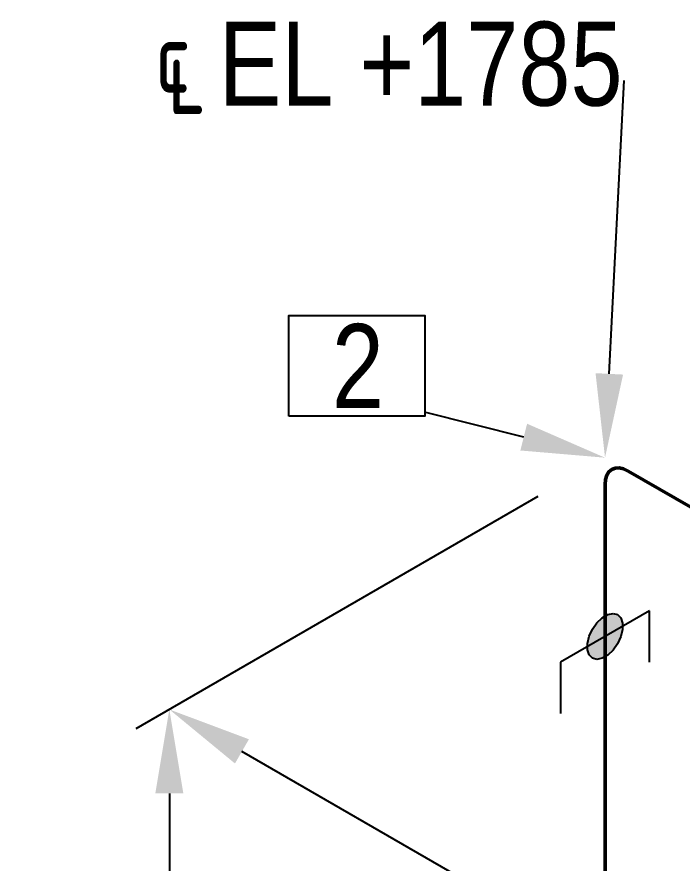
# Model space of a CAD drawing. Header units: millimetres. Extents: x 0 to 594, y 0 to 420.
# Drawn here: x 118.89 to 138.72, y 215.69 to 240.89 of the extents above; entities that cross this region are included whole.
import ezdxf
from ezdxf import colors
from ezdxf.entities.mleader import LeaderData, LeaderLine
from ezdxf.enums import TextEntityAlignment as Align
from ezdxf.math import Vec2, Vec3

# ---------------------------------------------------------------- set-up
doc = ezdxf.new("R2010")
doc.units = ezdxf.units.MM
doc.header["$LTSCALE"] = 0.25
for name, color, linetype in [('용접', 1, 'Continuous'), ('주석', 7, 'Continuous'), ('치수', 1, 'Continuous')]:
    doc.layers.add(name, color=color, linetype=linetype)
doc.layers.add('파이프 작은 보어', color=30, linetype='Continuous', lineweight=50)
doc.styles.add('AdskIsoAnnotation', font='arial.ttf', dxfattribs={"width": 0.8, "height": 1})
doc.styles.add('AdskIsoMetric', font='arial.ttf', dxfattribs={"width": 0.8, "height": 2.5})
doc.styles.add('AdskIsoMetric-30', font='arial.ttf', dxfattribs={"width": 0.8, "height": 2.5})
doc.styles.add('AdskIsoMetric30', font='arial.ttf', dxfattribs={"width": 0.8, "oblique": 30, "height": 2.5})
doc.styles.get("Standard").update_dxf_attribs({"font": 'arial.ttf'})
doc.dimstyles.new('AdskIsoMetric', dxfattribs={"dimtxt": 2.5, "dimasz": 2.5, "dimexe": 1, "dimexo": 2, "dimgap": 0.8, "dimtad": 1, "dimdec": 0, "dimrnd": 1, "dimzin": 0, "dimdsep": 46, "dimtxsty": 'AdskIsoMetric', "dimcen": 0, "dimclrt": 7, "dimadec": 0, "dimazin": 0, "dimtfac": 1, "dimtdec": 0, "dimtmove": 1, "dimatfit": 3, "dimfxl": 0, "dimfrac": 2, "dimtolj": 1, "dimtzin": 0, "dimarcsym": 0})

# ---------------------------------------------------------------- blocks, each defined once
blk = doc.blocks.new('*D81')
at = {"layer": 'Defpoints', "color": 0}
for p in [(136.425, 227.763), (136.425, 179.453), (123.435, 171.953)]:
    blk.add_point(p, dxfattribs=at)
at = {"layer": '치수', "color": 0, "lineweight": -2}
for p, q in [((134.425, 226.609), (122.435, 219.686)), ((123.435, 217.763), (123.435, 174.453)), ((134.425, 178.298), (122.435, 171.376))]:
    blk.add_line(p, q, dxfattribs=at)
at = {"layer": '치수', "color": 0}
for points in [[(123.018, 217.763), (123.852, 217.763), (123.435, 220.263)], [(123.018, 174.453), (123.852, 174.453), (123.435, 171.953)]]:
    blk.add_solid(points, dxfattribs=at)
at = {"layer": '치수', "color": 7, "insert": (121.169, 194.8), "char_height": 2.5, "attachment_point": 5, "rotation": 90, "style": 'AdskIsoMetric-30'}
blk.add_mtext('\\A1;1454', dxfattribs=at)
blk = doc.blocks.new('*D82')
at = {"layer": 'Defpoints', "color": 0}
for p in [(136.425, 227.763), (123.435, 220.263), (157.344, 215.686)]:
    blk.add_point(p, dxfattribs=at)
at = {"layer": '치수', "color": 0, "lineweight": -2}
for p, q in [((134.425, 226.609), (122.435, 219.686)), ((142.189, 209.436), (125.6, 219.013)), ((155.344, 214.531), (143.354, 207.609))]:
    blk.add_line(p, q, dxfattribs=at)
at = {"layer": '치수', "color": 0}
for points in [[(125.808, 219.374), (125.392, 218.653), (123.435, 220.263)], [(142.397, 209.797), (141.981, 209.075), (144.354, 208.186)]]:
    blk.add_solid(points, dxfattribs=at)
at = {"layer": '치수', "color": 7, "insert": (141, 212.739), "char_height": 2.5, "attachment_point": 5, "rotation": 330, "style": 'AdskIsoMetric30'}
blk.add_mtext('\\A1;4612', dxfattribs=at)
blk = doc.blocks.new('엘보우-8-Iso2DSkew90')
at = {"color": 0, "linetype": 'ByBlock', "lineweight": -2, "extrusion": (-0.707107, -0.408248, 0.57735)}
for p, q in [((5.303, -3.062), (0.691, -0.399)), ((0, -0.798), (0, -6.124))]:
    blk.add_line(p, q, dxfattribs=at)
at = {"linetype": 'ByBlock'}
blk.add_ellipse((0.691, -1.197), major_axis=(-0.489, 0.846), ratio=0.57735, start_param=-0.785398, end_param=0.785398, dxfattribs=at)
blk = doc.blocks.new('티-1-Iso2DSkew90')
at = {"color": 0, "linetype": 'ByBlock', "lineweight": -2, "extrusion": (0, 0.816497, 0.57735)}
for p, q in [((0, 0), (-5.303, 3.062)), ((0, 0), (4.612, 2.663)), ((-4.612, -2.663), (0, 0))]:
    blk.add_line(p, q, dxfattribs=at)
blk = doc.blocks.new('SocketWeld-1-IsoRight')
blk.add_hatch(color=256).paths.add_polyline_path([(0.0055, 0.0371), (0.0057, 0.0369), (0.006, 0.0367), (0.0062, 0.0365), (0.0064, 0.0363), (0.0066, 0.0361), (0.0068, 0.0359), (0.007, 0.0357), (0.0072, 0.0355), (0.0075, 0.0353), (0.0077, 0.0351), (0.0079, 0.0349), (0.0081, 0.0347), (0.0083, 0.0345), (0.0085, 0.0343), (0.0088, 0.0341), (0.009, 0.0339), (0.0092, 0.0337), (0.0094, 0.0334), (0.0096, 0.0332), (0.0098, 0.033), (0.01, 0.0328), (0.0103, 0.0326), (0.0105, 0.0324), (0.0107, 0.0322), (0.0109, 0.032), (0.0111, 0.0318), (0.0113, 0.0316), (0.0115, 0.0314), (0.0118, 0.0312), (0.012, 0.031), (0.0122, 0.0308), (0.0124, 0.0306), (0.0126, 0.0304), (0.0128, 0.0302), (0.013, 0.03), (0.0133, 0.0298), (0.0135, 0.0296), (0.0137, 0.0294), (0.0139, 0.0292), (0.0141, 0.0289), (0.0143, 0.0287), (0.0145, 0.0285), (0.0148, 0.0283), (0.015, 0.0281), (0.0152, 0.0279), (0.0154, 0.0277), (0.0156, 0.0275), (0.0158, 0.0273), (0.0161, 0.0271), (0.0161, 0.0271), (0.0162, 0.0268), (0.0164, 0.0266), (0.0166, 0.0263), (0.0168, 0.0261), (0.017, 0.0258), (0.0171, 0.0256), (0.0173, 0.0253), (0.0175, 0.025), (0.0177, 0.0248), (0.0179, 0.0245), (0.0181, 0.0243), (0.0182, 0.024), (0.0184, 0.0237), (0.0186, 0.0235), (0.0188, 0.0232), (0.019, 0.023), (0.0192, 0.0227), (0.0193, 0.0225), (0.0195, 0.0222), (0.0197, 0.0219), (0.0199, 0.0217), (0.0201, 0.0214), (0.0203, 0.0212), (0.0204, 0.0209), (0.0206, 0.0206), (0.0208, 0.0204), (0.021, 0.0201), (0.0212, 0.0199), (0.0213, 0.0196), (0.0215, 0.0193), (0.0217, 0.0191), (0.0219, 0.0188), (0.0221, 0.0186), (0.0223, 0.0183), (0.0224, 0.0181), (0.0226, 0.0178), (0.0228, 0.0175), (0.023, 0.0173), (0.0232, 0.017), (0.0234, 0.0168), (0.0235, 0.0165), (0.0237, 0.0162), (0.0239, 0.016), (0.0241, 0.0157), (0.0243, 0.0155), (0.0245, 0.0152), (0.0246, 0.015), (0.0248, 0.0147), (0.025, 0.0144), (0.025, 0.0144), (0.0251, 0.0141), (0.0253, 0.0139), (0.0254, 0.0136), (0.0255, 0.0133), (0.0257, 0.013), (0.0258, 0.0127), (0.0259, 0.0124), (0.0261, 0.0121), (0.0262, 0.0118), (0.0263, 0.0116), (0.0265, 0.0113), (0.0266, 0.011), (0.0267, 0.0107), (0.0269, 0.0104), (0.027, 0.0101), (0.0271, 0.0098), (0.0273, 0.0095), (0.0274, 0.0093), (0.0275, 0.009), (0.0277, 0.0087), (0.0278, 0.0084), (0.0279, 0.0081), (0.0281, 0.0078), (0.0282, 0.0075), (0.0283, 0.0072), (0.0284, 0.007), (0.0286, 0.0067), (0.0287, 0.0064), (0.0288, 0.0061), (0.029, 0.0058), (0.0291, 0.0055), (0.0292, 0.0052), (0.0294, 0.0049), (0.0295, 0.0047), (0.0296, 0.0044), (0.0298, 0.0041), (0.0299, 0.0038), (0.03, 0.0035), (0.0302, 0.0032), (0.0303, 0.0029), (0.0304, 0.0026), (0.0306, 0.0024), (0.0307, 0.0021), (0.0308, 0.0018), (0.031, 0.0015), (0.0311, 0.0012), (0.0312, 0.0009), (0.0314, 0.0006), (0.0315, 0.0003), (0.0315, 0.0003), (0.0316, 0.0001), (0.0316, -0.0002), (0.0317, -0.0005), (0.0318, -0.0008), (0.0319, -0.0011), (0.0319, -0.0014), (0.032, -0.0017), (0.0321, -0.002), (0.0321, -0.0022), (0.0322, -0.0025), (0.0323, -0.0028), (0.0323, -0.0031), (0.0324, -0.0034), (0.0325, -0.0037), (0.0325, -0.004), (0.0326, -0.0043), (0.0327, -0.0046), (0.0328, -0.0048), (0.0328, -0.0051), (0.0329, -0.0054), (0.033, -0.0057), (0.033, -0.006), (0.0331, -0.0063), (0.0332, -0.0066), (0.0332, -0.0069), (0.0333, -0.0071), (0.0334, -0.0074), (0.0335, -0.0077), (0.0335, -0.008), (0.0336, -0.0083), (0.0337, -0.0086), (0.0337, -0.0089), (0.0338, -0.0092), (0.0339, -0.0095), (0.0339, -0.0097), (0.034, -0.01), (0.0341, -0.0103), (0.0342, -0.0106), (0.0342, -0.0109), (0.0343, -0.0112), (0.0344, -0.0115), (0.0344, -0.0118), (0.0345, -0.012), (0.0346, -0.0123), (0.0346, -0.0126), (0.0347, -0.0129), (0.0348, -0.0132), (0.0349, -0.0135), (0.0349, -0.0138), (0.0349, -0.0138), (0.0349, -0.014), (0.0349, -0.0143), (0.0349, -0.0146), (0.0349, -0.0148), (0.0349, -0.0151), (0.0349, -0.0153), (0.0349, -0.0156), (0.0349, -0.0159), (0.0349, -0.0161), (0.0349, -0.0164), (0.0349, -0.0166), (0.0349, -0.0169), (0.0349, -0.0172), (0.0349, -0.0174), (0.0349, -0.0177), (0.0349, -0.0179), (0.0349, -0.0182), (0.0349, -0.0185), (0.0349, -0.0187), (0.0349, -0.019), (0.0349, -0.0192), (0.0349, -0.0195), (0.0349, -0.0198), (0.0349, -0.02), (0.0349, -0.0203), (0.0349, -0.0206), (0.0349, -0.0208), (0.0349, -0.0211), (0.0349, -0.0213), (0.0349, -0.0216), (0.0349, -0.0219), (0.0349, -0.0221), (0.0349, -0.0224), (0.0349, -0.0226), (0.0349, -0.0229), (0.0349, -0.0232), (0.0349, -0.0234), (0.0349, -0.0237), (0.0349, -0.0239), (0.0349, -0.0242), (0.0349, -0.0245), (0.0349, -0.0247), (0.0349, -0.025), (0.0349, -0.0252), (0.0349, -0.0255), (0.0349, -0.0258), (0.0349, -0.026), (0.0349, -0.0263), (0.0349, -0.0265), (0.0349, -0.0265), (0.0349, -0.0268), (0.0348, -0.027), (0.0347, -0.0272), (0.0346, -0.0274), (0.0346, -0.0276), (0.0345, -0.0278), (0.0344, -0.028), (0.0344, -0.0282), (0.0343, -0.0284), (0.0342, -0.0286), (0.0342, -0.0288), (0.0341, -0.029), (0.034, -0.0292), (0.0339, -0.0295), (0.0339, -0.0297), (0.0338, -0.0299), (0.0337, -0.0301), (0.0337, -0.0303), (0.0336, -0.0305), (0.0335, -0.0307), (0.0335, -0.0309), (0.0334, -0.0311), (0.0333, -0.0313), (0.0332, -0.0315), (0.0332, -0.0317), (0.0331, -0.0319), (0.033, -0.0322), (0.033, -0.0324), (0.0329, -0.0326), (0.0328, -0.0328), (0.0328, -0.033), (0.0327, -0.0332), (0.0326, -0.0334), (0.0325, -0.0336), (0.0325, -0.0338), (0.0324, -0.034), (0.0323, -0.0342), (0.0323, -0.0344), (0.0322, -0.0346), (0.0321, -0.0349), (0.0321, -0.0351), (0.032, -0.0353), (0.0319, -0.0355), (0.0319, -0.0357), (0.0318, -0.0359), (0.0317, -0.0361), (0.0316, -0.0363), (0.0316, -0.0365), (0.0315, -0.0367), (0.0315, -0.0367), (0.0314, -0.0369), (0.0312, -0.037), (0.0311, -0.0371), (0.031, -0.0373), (0.0308, -0.0374), (0.0307, -0.0375), (0.0306, -0.0377), (0.0304, -0.0378), (0.0303, -0.0379), (0.0302, -0.0381), (0.03, -0.0382), (0.0299, -0.0383), (0.0298, -0.0385), (0.0296, -0.0386), (0.0295, -0.0387), (0.0294, -0.0389), (0.0292, -0.039), (0.0291, -0.0391), (0.029, -0.0393), (0.0288, -0.0394), (0.0287, -0.0395), (0.0286, -0.0397), (0.0284, -0.0398), (0.0283, -0.0399), (0.0282, -0.0401), (0.0281, -0.0402), (0.0279, -0.0403), (0.0278, -0.0405), (0.0277, -0.0406), (0.0275, -0.0408), (0.0274, -0.0409), (0.0273, -0.041), (0.0271, -0.0412), (0.027, -0.0413), (0.0269, -0.0414), (0.0267, -0.0416), (0.0266, -0.0417), (0.0265, -0.0418), (0.0263, -0.042), (0.0262, -0.0421), (0.0261, -0.0422), (0.0259, -0.0424), (0.0258, -0.0425), (0.0257, -0.0426), (0.0255, -0.0428), (0.0254, -0.0429), (0.0253, -0.043), (0.0251, -0.0432), (0.025, -0.0433), (0.025, -0.0433), (0.0248, -0.0433), (0.0246, -0.0434), (0.0245, -0.0434), (0.0243, -0.0435), (0.0241, -0.0435), (0.0239, -0.0436), (0.0237, -0.0436), (0.0235, -0.0437), (0.0234, -0.0437), (0.0232, -0.0438), (0.023, -0.0438), (0.0228, -0.0439), (0.0226, -0.0439), (0.0224, -0.044), (0.0223, -0.044), (0.0221, -0.0441), (0.0219, -0.0441), (0.0217, -0.0442), (0.0215, -0.0442), (0.0213, -0.0443), (0.0212, -0.0443), (0.021, -0.0444), (0.0208, -0.0444), (0.0206, -0.0444), (0.0204, -0.0445), (0.0203, -0.0445), (0.0201, -0.0446), (0.0199, -0.0446), (0.0197, -0.0447), (0.0195, -0.0447), (0.0193, -0.0448), (0.0192, -0.0448), (0.019, -0.0449), (0.0188, -0.0449), (0.0186, -0.045), (0.0184, -0.045), (0.0182, -0.0451), (0.0181, -0.0451), (0.0179, -0.0452), (0.0177, -0.0452), (0.0175, -0.0453), (0.0173, -0.0453), (0.0171, -0.0454), (0.017, -0.0454), (0.0168, -0.0455), (0.0166, -0.0455), (0.0164, -0.0455), (0.0162, -0.0456), (0.0161, -0.0456), (0.0161, -0.0456), (0.0158, -0.0456), (0.0156, -0.0456), (0.0154, -0.0455), (0.0152, -0.0455), (0.015, -0.0454), (0.0148, -0.0454), (0.0145, -0.0453), (0.0143, -0.0453), (0.0141, -0.0453), (0.0139, -0.0452), (0.0137, -0.0452), (0.0135, -0.0451), (0.0133, -0.0451), (0.013, -0.045), (0.0128, -0.045), (0.0126, -0.0449), (0.0124, -0.0449), (0.0122, -0.0449), (0.012, -0.0448), (0.0118, -0.0448), (0.0115, -0.0447), (0.0113, -0.0447), (0.0111, -0.0446), (0.0109, -0.0446), (0.0107, -0.0446), (0.0105, -0.0445), (0.0103, -0.0445), (0.01, -0.0444), (0.0098, -0.0444), (0.0096, -0.0443), (0.0094, -0.0443), (0.0092, -0.0443), (0.009, -0.0442), (0.0088, -0.0442), (0.0085, -0.0441), (0.0083, -0.0441), (0.0081, -0.044), (0.0079, -0.044), (0.0077, -0.0439), (0.0075, -0.0439), (0.0072, -0.0439), (0.007, -0.0438), (0.0068, -0.0438), (0.0066, -0.0437), (0.0064, -0.0437), (0.0062, -0.0436), (0.006, -0.0436), (0.0057, -0.0436), (0.0055, -0.0435), (0.0055, -0.0435), (0.0053, -0.0434), (0.0051, -0.0433), (0.0049, -0.0431), (0.0046, -0.043), (0.0044, -0.0429), (0.0042, -0.0427), (0.004, -0.0426), (0.0037, -0.0425), (0.0035, -0.0423), (0.0033, -0.0422), (0.003, -0.0421), (0.0028, -0.042), (0.0026, -0.0418), (0.0024, -0.0417), (0.0021, -0.0416), (0.0019, -0.0414), (0.0017, -0.0413), (0.0015, -0.0412), (0.0012, -0.041), (0.001, -0.0409), (0.0008, -0.0408), (0.0006, -0.0406), (0.0003, -0.0405), (0.0001, -0.0404), (-0.0001, -0.0403), (-0.0003, -0.0401), (-0.0006, -0.04), (-0.0008, -0.0399), (-0.001, -0.0397), (-0.0012, -0.0396), (-0.0015, -0.0395), (-0.0017, -0.0393), (-0.0019, -0.0392), (-0.0021, -0.0391), (-0.0024, -0.039), (-0.0026, -0.0388), (-0.0028, -0.0387), (-0.003, -0.0386), (-0.0033, -0.0384), (-0.0035, -0.0383), (-0.0037, -0.0382), (-0.004, -0.038), (-0.0042, -0.0379), (-0.0044, -0.0378), (-0.0046, -0.0377), (-0.0049, -0.0375), (-0.0051, -0.0374), (-0.0053, -0.0373), (-0.0055, -0.0371), (-0.0055, -0.0371), (-0.0057, -0.0369), (-0.006, -0.0367), (-0.0062, -0.0365), (-0.0064, -0.0363), (-0.0066, -0.0361), (-0.0068, -0.0359), (-0.007, -0.0357), (-0.0072, -0.0355), (-0.0075, -0.0353), (-0.0077, -0.0351), (-0.0079, -0.0349), (-0.0081, -0.0347), (-0.0083, -0.0345), (-0.0085, -0.0343), (-0.0088, -0.0341), (-0.009, -0.0339), (-0.0092, -0.0337), (-0.0094, -0.0334), (-0.0096, -0.0332), (-0.0098, -0.033), (-0.01, -0.0328), (-0.0103, -0.0326), (-0.0105, -0.0324), (-0.0107, -0.0322), (-0.0109, -0.032), (-0.0111, -0.0318), (-0.0113, -0.0316), (-0.0115, -0.0314), (-0.0118, -0.0312), (-0.012, -0.031), (-0.0122, -0.0308), (-0.0124, -0.0306), (-0.0126, -0.0304), (-0.0128, -0.0302), (-0.013, -0.03), (-0.0133, -0.0298), (-0.0135, -0.0296), (-0.0137, -0.0294), (-0.0139, -0.0292), (-0.0141, -0.0289), (-0.0143, -0.0287), (-0.0145, -0.0285), (-0.0148, -0.0283), (-0.015, -0.0281), (-0.0152, -0.0279), (-0.0154, -0.0277), (-0.0156, -0.0275), (-0.0158, -0.0273), (-0.0161, -0.0271), (-0.0161, -0.0271), (-0.0162, -0.0268), (-0.0164, -0.0266), (-0.0166, -0.0263), (-0.0168, -0.0261), (-0.017, -0.0258), (-0.0171, -0.0256), (-0.0173, -0.0253), (-0.0175, -0.025), (-0.0177, -0.0248), (-0.0179, -0.0245), (-0.0181, -0.0243), (-0.0182, -0.024), (-0.0184, -0.0237), (-0.0186, -0.0235), (-0.0188, -0.0232), (-0.019, -0.023), (-0.0192, -0.0227), (-0.0193, -0.0225), (-0.0195, -0.0222), (-0.0197, -0.0219), (-0.0199, -0.0217), (-0.0201, -0.0214), (-0.0203, -0.0212), (-0.0204, -0.0209), (-0.0206, -0.0206), (-0.0208, -0.0204), (-0.021, -0.0201), (-0.0212, -0.0199), (-0.0213, -0.0196), (-0.0215, -0.0193), (-0.0217, -0.0191), (-0.0219, -0.0188), (-0.0221, -0.0186), (-0.0223, -0.0183), (-0.0224, -0.0181), (-0.0226, -0.0178), (-0.0228, -0.0175), (-0.023, -0.0173), (-0.0232, -0.017), (-0.0234, -0.0168), (-0.0235, -0.0165), (-0.0237, -0.0162), (-0.0239, -0.016), (-0.0241, -0.0157), (-0.0243, -0.0155), (-0.0245, -0.0152), (-0.0246, -0.015), (-0.0248, -0.0147), (-0.025, -0.0144), (-0.025, -0.0144), (-0.0251, -0.0141), (-0.0253, -0.0139), (-0.0254, -0.0136), (-0.0255, -0.0133), (-0.0257, -0.013), (-0.0258, -0.0127), (-0.0259, -0.0124), (-0.0261, -0.0121), (-0.0262, -0.0118), (-0.0263, -0.0116), (-0.0265, -0.0113), (-0.0266, -0.011), (-0.0267, -0.0107), (-0.0269, -0.0104), (-0.027, -0.0101), (-0.0271, -0.0098), (-0.0273, -0.0095), (-0.0274, -0.0093), (-0.0275, -0.009), (-0.0277, -0.0087), (-0.0278, -0.0084), (-0.0279, -0.0081), (-0.0281, -0.0078), (-0.0282, -0.0075), (-0.0283, -0.0072), (-0.0284, -0.007), (-0.0286, -0.0067), (-0.0287, -0.0064), (-0.0288, -0.0061), (-0.029, -0.0058), (-0.0291, -0.0055), (-0.0292, -0.0052), (-0.0294, -0.0049), (-0.0295, -0.0047), (-0.0296, -0.0044), (-0.0298, -0.0041), (-0.0299, -0.0038), (-0.03, -0.0035), (-0.0302, -0.0032), (-0.0303, -0.0029), (-0.0304, -0.0026), (-0.0306, -0.0024), (-0.0307, -0.0021), (-0.0308, -0.0018), (-0.031, -0.0015), (-0.0311, -0.0012), (-0.0312, -0.0009), (-0.0314, -0.0006), (-0.0315, -0.0003), (-0.0315, -0.0003), (-0.0316, -0.0001), (-0.0316, 0.0002), (-0.0317, 0.0005), (-0.0318, 0.0008), (-0.0319, 0.0011), (-0.0319, 0.0014), (-0.032, 0.0017), (-0.0321, 0.002), (-0.0321, 0.0022), (-0.0322, 0.0025), (-0.0323, 0.0028), (-0.0323, 0.0031), (-0.0324, 0.0034), (-0.0325, 0.0037), (-0.0325, 0.004), (-0.0326, 0.0043), (-0.0327, 0.0046), (-0.0328, 0.0048), (-0.0328, 0.0051), (-0.0329, 0.0054), (-0.033, 0.0057), (-0.033, 0.006), (-0.0331, 0.0063), (-0.0332, 0.0066), (-0.0332, 0.0069), (-0.0333, 0.0071), (-0.0334, 0.0074), (-0.0335, 0.0077), (-0.0335, 0.008), (-0.0336, 0.0083), (-0.0337, 0.0086), (-0.0337, 0.0089), (-0.0338, 0.0092), (-0.0339, 0.0095), (-0.0339, 0.0097), (-0.034, 0.01), (-0.0341, 0.0103), (-0.0342, 0.0106), (-0.0342, 0.0109), (-0.0343, 0.0112), (-0.0344, 0.0115), (-0.0344, 0.0118), (-0.0345, 0.012), (-0.0346, 0.0123), (-0.0346, 0.0126), (-0.0347, 0.0129), (-0.0348, 0.0132), (-0.0349, 0.0135), (-0.0349, 0.0138), (-0.0349, 0.0138), (-0.0349, 0.014), (-0.0349, 0.0143), (-0.0349, 0.0146), (-0.0349, 0.0148), (-0.0349, 0.0151), (-0.0349, 0.0153), (-0.0349, 0.0156), (-0.0349, 0.0159), (-0.0349, 0.0161), (-0.0349, 0.0164), (-0.0349, 0.0166), (-0.0349, 0.0169), (-0.0349, 0.0172), (-0.0349, 0.0174), (-0.0349, 0.0177), (-0.0349, 0.0179), (-0.0349, 0.0182), (-0.0349, 0.0185), (-0.0349, 0.0187), (-0.0349, 0.019), (-0.0349, 0.0192), (-0.0349, 0.0195), (-0.0349, 0.0198), (-0.0349, 0.02), (-0.0349, 0.0203), (-0.0349, 0.0206), (-0.0349, 0.0208), (-0.0349, 0.0211), (-0.0349, 0.0213), (-0.0349, 0.0216), (-0.0349, 0.0219), (-0.0349, 0.0221), (-0.0349, 0.0224), (-0.0349, 0.0226), (-0.0349, 0.0229), (-0.0349, 0.0232), (-0.0349, 0.0234), (-0.0349, 0.0237), (-0.0349, 0.0239), (-0.0349, 0.0242), (-0.0349, 0.0245), (-0.0349, 0.0247), (-0.0349, 0.025), (-0.0349, 0.0252), (-0.0349, 0.0255), (-0.0349, 0.0258), (-0.0349, 0.026), (-0.0349, 0.0263), (-0.0349, 0.0265), (-0.0349, 0.0265), (-0.0349, 0.0268), (-0.0348, 0.027), (-0.0347, 0.0272), (-0.0346, 0.0274), (-0.0346, 0.0276), (-0.0345, 0.0278), (-0.0344, 0.028), (-0.0344, 0.0282), (-0.0343, 0.0284), (-0.0342, 0.0286), (-0.0342, 0.0288), (-0.0341, 0.029), (-0.034, 0.0292), (-0.0339, 0.0295), (-0.0339, 0.0297), (-0.0338, 0.0299), (-0.0337, 0.0301), (-0.0337, 0.0303), (-0.0336, 0.0305), (-0.0335, 0.0307), (-0.0335, 0.0309), (-0.0334, 0.0311), (-0.0333, 0.0313), (-0.0332, 0.0315), (-0.0332, 0.0317), (-0.0331, 0.0319), (-0.033, 0.0322), (-0.033, 0.0324), (-0.0329, 0.0326), (-0.0328, 0.0328), (-0.0328, 0.033), (-0.0327, 0.0332), (-0.0326, 0.0334), (-0.0325, 0.0336), (-0.0325, 0.0338), (-0.0324, 0.034), (-0.0323, 0.0342), (-0.0323, 0.0344), (-0.0322, 0.0346), (-0.0321, 0.0349), (-0.0321, 0.0351), (-0.032, 0.0353), (-0.0319, 0.0355), (-0.0319, 0.0357), (-0.0318, 0.0359), (-0.0317, 0.0361), (-0.0316, 0.0363), (-0.0316, 0.0365), (-0.0315, 0.0367), (-0.0315, 0.0367), (-0.0314, 0.0369), (-0.0312, 0.037), (-0.0311, 0.0371), (-0.031, 0.0373), (-0.0308, 0.0374), (-0.0307, 0.0375), (-0.0306, 0.0377), (-0.0304, 0.0378), (-0.0303, 0.0379), (-0.0302, 0.0381), (-0.03, 0.0382), (-0.0299, 0.0383), (-0.0298, 0.0385), (-0.0296, 0.0386), (-0.0295, 0.0387), (-0.0294, 0.0389), (-0.0292, 0.039), (-0.0291, 0.0391), (-0.029, 0.0393), (-0.0288, 0.0394), (-0.0287, 0.0395), (-0.0286, 0.0397), (-0.0284, 0.0398), (-0.0283, 0.0399), (-0.0282, 0.0401), (-0.0281, 0.0402), (-0.0279, 0.0403), (-0.0278, 0.0405), (-0.0277, 0.0406), (-0.0275, 0.0408), (-0.0274, 0.0409), (-0.0273, 0.041), (-0.0271, 0.0412), (-0.027, 0.0413), (-0.0269, 0.0414), (-0.0267, 0.0416), (-0.0266, 0.0417), (-0.0265, 0.0418), (-0.0263, 0.042), (-0.0262, 0.0421), (-0.0261, 0.0422), (-0.0259, 0.0424), (-0.0258, 0.0425), (-0.0257, 0.0426), (-0.0255, 0.0428), (-0.0254, 0.0429), (-0.0253, 0.043), (-0.0251, 0.0432), (-0.025, 0.0433), (-0.025, 0.0433), (-0.0248, 0.0433), (-0.0246, 0.0434), (-0.0245, 0.0434), (-0.0243, 0.0435), (-0.0241, 0.0435), (-0.0239, 0.0436), (-0.0237, 0.0436), (-0.0235, 0.0437), (-0.0234, 0.0437), (-0.0232, 0.0438), (-0.023, 0.0438), (-0.0228, 0.0439), (-0.0226, 0.0439), (-0.0224, 0.044), (-0.0223, 0.044), (-0.0221, 0.0441), (-0.0219, 0.0441), (-0.0217, 0.0442), (-0.0215, 0.0442), (-0.0213, 0.0443), (-0.0212, 0.0443), (-0.021, 0.0444), (-0.0208, 0.0444), (-0.0206, 0.0444), (-0.0204, 0.0445), (-0.0203, 0.0445), (-0.0201, 0.0446), (-0.0199, 0.0446), (-0.0197, 0.0447), (-0.0195, 0.0447), (-0.0193, 0.0448), (-0.0192, 0.0448), (-0.019, 0.0449), (-0.0188, 0.0449), (-0.0186, 0.045), (-0.0184, 0.045), (-0.0182, 0.0451), (-0.0181, 0.0451), (-0.0179, 0.0452), (-0.0177, 0.0452), (-0.0175, 0.0453), (-0.0173, 0.0453), (-0.0171, 0.0454), (-0.017, 0.0454), (-0.0168, 0.0455), (-0.0166, 0.0455), (-0.0164, 0.0455), (-0.0162, 0.0456), (-0.0161, 0.0456), (-0.0161, 0.0456), (-0.0158, 0.0456), (-0.0156, 0.0456), (-0.0154, 0.0455), (-0.0152, 0.0455), (-0.015, 0.0454), (-0.0148, 0.0454), (-0.0145, 0.0453), (-0.0143, 0.0453), (-0.0141, 0.0453), (-0.0139, 0.0452), (-0.0137, 0.0452), (-0.0135, 0.0451), (-0.0133, 0.0451), (-0.013, 0.045), (-0.0128, 0.045), (-0.0126, 0.0449), (-0.0124, 0.0449), (-0.0122, 0.0449), (-0.012, 0.0448), (-0.0118, 0.0448), (-0.0115, 0.0447), (-0.0113, 0.0447), (-0.0111, 0.0446), (-0.0109, 0.0446), (-0.0107, 0.0446), (-0.0105, 0.0445), (-0.0103, 0.0445), (-0.01, 0.0444), (-0.0098, 0.0444), (-0.0096, 0.0443), (-0.0094, 0.0443), (-0.0092, 0.0443), (-0.009, 0.0442), (-0.0088, 0.0442), (-0.0085, 0.0441), (-0.0083, 0.0441), (-0.0081, 0.044), (-0.0079, 0.044), (-0.0077, 0.0439), (-0.0075, 0.0439), (-0.0072, 0.0439), (-0.007, 0.0438), (-0.0068, 0.0438), (-0.0066, 0.0437), (-0.0064, 0.0437), (-0.0062, 0.0436), (-0.006, 0.0436), (-0.0057, 0.0436), (-0.0055, 0.0435), (-0.0055, 0.0435), (-0.0053, 0.0434), (-0.0051, 0.0433), (-0.0049, 0.0431), (-0.0046, 0.043), (-0.0044, 0.0429), (-0.0042, 0.0427), (-0.004, 0.0426), (-0.0037, 0.0425), (-0.0035, 0.0423), (-0.0033, 0.0422), (-0.003, 0.0421), (-0.0028, 0.042), (-0.0026, 0.0418), (-0.0024, 0.0417), (-0.0021, 0.0416), (-0.0019, 0.0414), (-0.0017, 0.0413), (-0.0015, 0.0412), (-0.0012, 0.041), (-0.001, 0.0409), (-0.0008, 0.0408), (-0.0006, 0.0406), (-0.0003, 0.0405), (-0.0001, 0.0404), (0.0001, 0.0403), (0.0003, 0.0401), (0.0006, 0.04), (0.0008, 0.0399), (0.001, 0.0397), (0.0012, 0.0396), (0.0015, 0.0395), (0.0017, 0.0393), (0.0019, 0.0392), (0.0021, 0.0391), (0.0024, 0.039), (0.0026, 0.0388), (0.0028, 0.0387), (0.003, 0.0386), (0.0033, 0.0384), (0.0035, 0.0383), (0.0037, 0.0382), (0.004, 0.038), (0.0042, 0.0379), (0.0044, 0.0378), (0.0046, 0.0377), (0.0049, 0.0375), (0.0051, 0.0374), (0.0053, 0.0373)], flags=0)
at = {"color": 0, "linetype": 'ByBlock', "lineweight": -2, "extrusion": (0.707107, 0.408248, -0.57735)}
for p, q in [((0, 0.1021), (-0.0884, 0.1531)), ((0, -0.1021), (0, 0.1021)), ((-0.0349, 0.0265), (-0.0315, 0.0367)), ((-0.0315, 0.0367), (-0.025, 0.0433)), ((-0.025, 0.0433), (-0.0161, 0.0456)), ((-0.0161, 0.0456), (-0.0055, 0.0435)), ((-0.0055, 0.0435), (0.0055, 0.0371)), ((0.0055, 0.0371), (0.0161, 0.0271)), ((-0.0349, 0.0138), (-0.0349, 0.0265)), ((0.0161, 0.0271), (0.025, 0.0144)), ((-0.0315, -0.0003), (-0.0349, 0.0138)), ((0.025, 0.0144), (0.0315, 0.0003)), ((0.0315, 0.0003), (0.0349, -0.0138)), ((-0.025, -0.0144), (-0.0315, -0.0003)), ((-0.0161, -0.0271), (-0.025, -0.0144)), ((0.0349, -0.0138), (0.0349, -0.0265)), ((-0.0055, -0.0371), (-0.0161, -0.0271)), ((0.0349, -0.0265), (0.0315, -0.0367)), ((0.0055, -0.0435), (-0.0055, -0.0371)), ((0.0161, -0.0456), (0.0055, -0.0435)), ((0.025, -0.0433), (0.0161, -0.0456)), ((0.0315, -0.0367), (0.025, -0.0433)), ((-0.0884, -0.051), (0, -0.1021))]:
    blk.add_line(p, q, dxfattribs=at)
blk = doc.blocks.new('AnnoRect')
at = {"color": 0, "linetype": 'ByBlock', "lineweight": -2}
blk.add_wipeout([(-0.81, -0.6), (-0.81, 0.6), (0.81, 0.6), (0.81, -0.6)], dxfattribs=at)
blk.add_lwpolyline([(-0.81, -0.6), (-0.81, 0.6), (0.81, 0.6), (0.81, -0.6)], close=True, dxfattribs=at)
at = {"color": 0, "linetype": 'ByBlock', "lineweight": -2, "style": 'AdskIsoAnnotation', "width": 0.8}
blk.add_attdef('XX', text='', height=1, dxfattribs=at).set_placement((0, 0), align=Align.MIDDLE_CENTER)

msp = doc.modelspace()

# ---------------------------------------------------------------- linework, layer by layer
at = {"layer": '파이프 작은 보어'}
msp.add_lwpolyline([(136.4254, 222.4377), (136.4254, 184.7789)], dxfattribs=at)

# ---------------------------------------------------------------- block references
at = {"layer": '용접', "xscale": 15, "yscale": 15, "zscale": 15, "rotation": 119.999999989089}
msp.add_blockref('SocketWeld-1-IsoRight', (136.4254, 222.4377), dxfattribs=at)
at = {"layer": '파이프 작은 보어'}
for name, p in [('티-1-Iso2DSkew90', (118.2522, 241.4263)), ('엘보우-8-Iso2DSkew90', (136.4254, 227.7635))]:
    msp.add_blockref(name, p, dxfattribs=at)

# ---------------------------------------------------------------- texts
at = {"layer": '주석', "insert": (123, 238), "char_height": 2.5, "attachment_point": 7, "style": 'AdskIsoAnnotation'}
msp.add_mtext('{\\Q0;℄ EL +1785}', dxfattribs=at)

# ---------------------------------------------------------------- dimensions: what is measured, and where the dimension line sits
at = {"layer": '치수'}
for base, p1, p2, angle, text, override, picture, middle in [((123.4351, 171.9531), (136.4254, 227.7635), (136.4254, 179.4531), 270, '1454', {"dimtad": 0, "dimlfac": 30.106874, "dimtxsty": 'AdskIsoMetric-30', "dimse1": 0, "dimse2": 0, "dimsd1": 0, "dimsd2": 0, "dimtmove": 1}, '*D81', (121.1688, 194.7998)), ((123.4351, 220.2635), (157.3445, 215.6859), (136.4254, 227.7635), 150, '4612', {"dimtad": 0, "dimlfac": 190.940872, "dimtxsty": 'AdskIsoMetric30', "dimse1": 0, "dimse2": 0, "dimsd1": 0, "dimsd2": 0, "dimtmove": 1}, '*D82', (141.0002, 212.7391))]:
    dim = msp.add_linear_dim(base=base, p1=p1, p2=p2, angle=angle, text=text, dimstyle='AdskIsoMetric', override=override, dxfattribs=at)
    dim.commit()
    dim.dimension.update_dxf_attribs({"geometry": picture, "text_midpoint": middle, "dimtype": 160})

# ---------------------------------------------------------------- leaders
at = {"layer": '주석'}
ml = msp.add_multileader_mtext('Standard', dxfattribs=at)
ml.set_content('')
ml.set_leader_properties()
ml.build(insert=Vec2(0, 0))
ml.multileader.update_dxf_attribs({"dogleg_length": 0, "arrow_head_size": 2.5})
ctx = ml.context
ctx.base_point, ctx.arrow_head_size = Vec3(137, 239), 2.5
notes = []
notes.append((ctx, [(0, (1, 1, 0), (137, 239), (-1, 0), 0, [(0, [(136.4254, 227.7635)], 0, [])])]))
ctx.mtext, ml.multileader.dxf.content_type = None, 0
ml = msp.add_multileader_mtext('Standard', dxfattribs=at)
ml.set_content('')
ml.set_leader_properties()
ml.build(insert=Vec2(0, 0))
ml.multileader.update_dxf_attribs({"dogleg_length": 0, "arrow_head_size": 2.5})
ctx = ml.context
ctx.base_point, ctx.arrow_head_size = Vec3(131.0476, 229.1225), 2.5
notes.append((ctx, [(0, (1, 1, 0), (131.0476, 229.1225), (-1, 0), 0, [(0, [(136.4254, 227.7635)], 0, [])])]))
ctx.mtext, ml.multileader.dxf.content_type = None, 0
for ctx, leaders in notes:
    for number, flags, end, landing, length, lines in leaders:
        leader = LeaderData()
        leader.index, (leader.has_last_leader_line, leader.has_dogleg_vector, leader.attachment_direction) = number, flags
        leader.last_leader_point, leader.dogleg_vector, leader.dogleg_length = Vec3(end), Vec3(landing), length
        for number, points, colour, breaks in lines:
            line = LeaderLine()
            line.index, line.vertices, line.color, line.breaks = number, Vec3.list(points), colors.encode_raw_color(colour), breaks
            leader.lines.append(line)
        ctx.leaders.append(leader)

# ---------------------------------------------------------------- next in the draw order: block references
ref = msp.add_blockref('AnnoRect', (129.0238, 230.5), dxfattribs=dict(at, xscale=2.5, yscale=2.5, zscale=2.5))
ref.add_attrib('XX_001', '2', (128.2796, 229.2449), dxfattribs={"layer": '0', "color": 0, "linetype": 'ByBlock', "lineweight": -2, "height": 2.5, "style": 'AdskIsoAnnotation', "width": 0.8})

doc.saveas('drawing.dxf')
